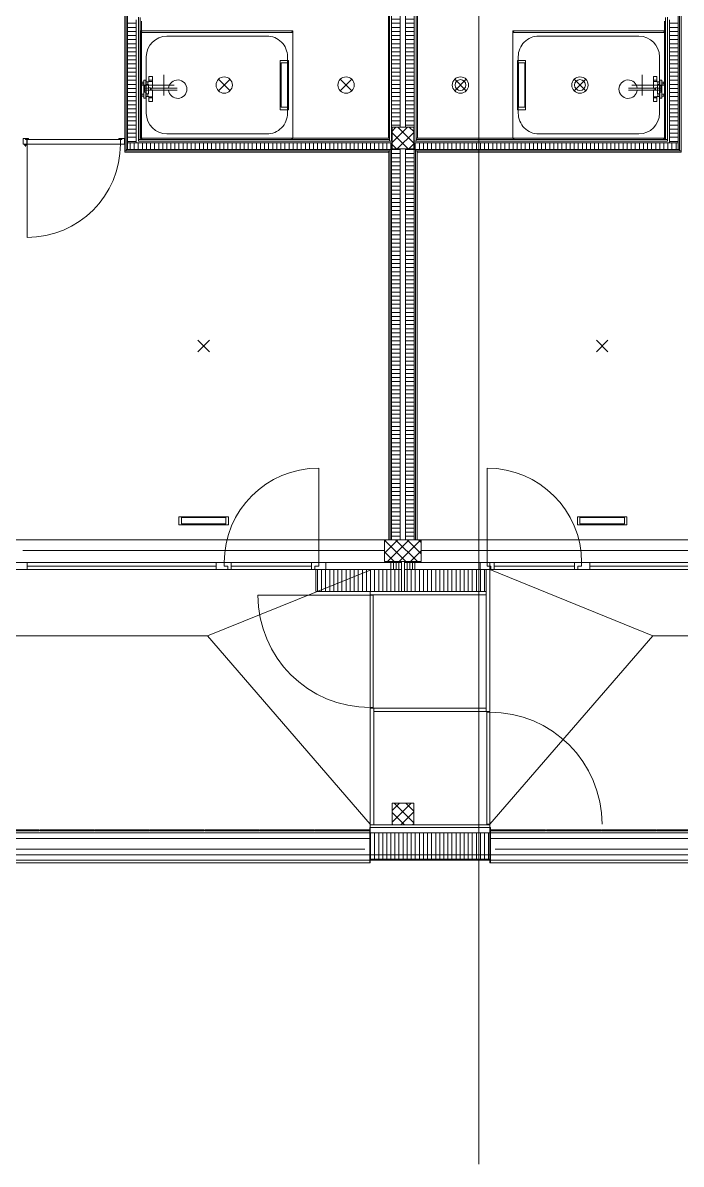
# Model space of a CAD drawing. Extents: x -5275 to 65950, y -3225 to 18875.
# Drawn here: x 19626 to 25686, y -3225 to 7286 of the extents above; entities that cross this region are included whole.
import ezdxf

# ---------------------------------------------------------------- set-up
doc = ezdxf.new("R2010")
doc.units = 0
doc.header["$LTSCALE"] = 50
doc.layers.get('0').update_dxf_attribs({"lineweight": 25})
doc.layers.add('Zargen Fenster', color=7, linetype='Continuous', lineweight=25)

# ---------------------------------------------------------------- blocks, each defined once
blk = doc.blocks.new('Blockreferenz-A0MJL01VFC', base_point=(22958, 2325))
at = {"layer": 'Zargen Fenster', "color": 8, "lineweight": 13, "true_color": 0x808080}
for p, q in [((22957, 2510), (22973, 2525)), ((22957, 2403), (23079, 2525)), ((22985, 2325), (23185, 2525)), ((23259, 2325), (23059, 2525)), ((23091, 2325), (23291, 2525)), ((23292, 2398), (23165, 2525)), ((23292, 2504), (23271, 2525)), ((23153, 2325), (22957, 2521)), ((23197, 2325), (23292, 2420)), ((23047, 2325), (22957, 2415))]:
    blk.add_line(p, q, dxfattribs=at)
blk = doc.blocks.new('Blockreferenz-A0MJL01XFC', base_point=(23039, 2250))
at = {"layer": 'Zargen Fenster', "color": 8, "lineweight": 13, "true_color": 0x808080}
for p, q in [((23039, 2250), (23039, 2315)), ((23064, 2250), (23064, 2315)), ((23089, 2250), (23089, 2315))]:
    blk.add_line(p, q, dxfattribs=at)
blk = doc.blocks.new('Blockreferenz-A0MJL03TFC', base_point=(23139, 2250))
at = {"layer": 'Zargen Fenster', "color": 8, "lineweight": 13, "true_color": 0x808080}
for p, q in [((23139, 2250), (23139, 2315)), ((23164, 2250), (23164, 2315)), ((23189, 2250), (23189, 2315)), ((23214, 2250), (23214, 2315))]:
    blk.add_line(p, q, dxfattribs=at)
blk = doc.blocks.new('Blockreferenz-A0MJL03XFC', base_point=(22827, -415))
at = {"layer": 'Zargen Fenster', "color": 8, "lineweight": 13, "true_color": 0x808080}
for p, q in [((22827, -415), (22827, -175)), ((22864, -415), (22864, -175)), ((22902, -415), (22902, -175)), ((22939, -415), (22939, -175)), ((22977, -415), (22977, -175)), ((23014, -415), (23014, -175)), ((23052, -415), (23052, -175)), ((23089, -415), (23089, -175)), ((23127, -415), (23127, -175)), ((23164, -415), (23164, -175)), ((23202, -415), (23202, -175)), ((23239, -415), (23239, -175)), ((23277, -415), (23277, -175)), ((23314, -415), (23314, -175)), ((23352, -415), (23352, -175)), ((23389, -415), (23389, -175)), ((23427, -415), (23427, -175)), ((23464, -415), (23464, -175)), ((23502, -415), (23502, -175)), ((23539, -415), (23539, -175)), ((23577, -415), (23577, -175)), ((23614, -415), (23614, -175)), ((23652, -415), (23652, -175)), ((23689, -415), (23689, -175)), ((23727, -415), (23727, -175)), ((23764, -415), (23764, -175)), ((23802, -415), (23802, -175)), ((23839, -415), (23839, -175)), ((23877, -415), (23877, -175)), ((23914, -415), (23914, -175))]:
    blk.add_line(p, q, dxfattribs=at)
blk = doc.blocks.new('Blockreferenz-A0MJL041FC', base_point=(22339, 2050))
at = {"layer": 'Zargen Fenster', "color": 8, "lineweight": 13, "true_color": 0x808080}
for p, q in [((22339, 2050), (22339, 2250)), ((22377, 2050), (22377, 2250)), ((22414, 2050), (22414, 2250)), ((22452, 2050), (22452, 2250)), ((22489, 2050), (22489, 2250)), ((22527, 2050), (22527, 2250)), ((22564, 2050), (22564, 2250)), ((22602, 2050), (22602, 2250)), ((22639, 2050), (22639, 2250)), ((22677, 2050), (22677, 2250)), ((22714, 2050), (22714, 2250)), ((22752, 2050), (22752, 2250)), ((22789, 2050), (22789, 2250)), ((22827, 2050), (22827, 2250)), ((22864, 2050), (22864, 2250)), ((22902, 2050), (22902, 2250)), ((22939, 2050), (22939, 2250)), ((22977, 2050), (22977, 2250)), ((23014, 2050), (23014, 2250)), ((23052, 2050), (23052, 2250)), ((23089, 2050), (23089, 2250))]:
    blk.add_line(p, q, dxfattribs=at)
blk = doc.blocks.new('Blockreferenz-A0MJL04FFC', base_point=(23150, 6344))
at = {"layer": 'Zargen Fenster', "color": 8, "lineweight": 13, "true_color": 0x808080}
for p, q in [((23150, 8894), (23230, 8894)), ((23150, 8857), (23230, 8857)), ((23150, 8819), (23230, 8819)), ((23150, 8782), (23230, 8782)), ((23150, 8744), (23230, 8744)), ((23150, 8707), (23230, 8707)), ((23150, 8669), (23230, 8669)), ((23150, 8632), (23230, 8632)), ((23150, 8594), (23230, 8594)), ((23150, 8557), (23230, 8557)), ((23150, 8519), (23230, 8519)), ((23150, 8482), (23230, 8482)), ((23150, 8444), (23230, 8444)), ((23150, 8407), (23230, 8407)), ((23150, 8369), (23230, 8369)), ((23150, 8332), (23230, 8332)), ((23150, 8294), (23230, 8294)), ((23150, 8257), (23230, 8257)), ((23150, 8219), (23230, 8219)), ((23150, 8182), (23230, 8182)), ((23150, 8144), (23230, 8144)), ((23150, 8107), (23230, 8107)), ((23150, 8069), (23230, 8069)), ((23150, 8032), (23230, 8032)), ((23150, 7994), (23230, 7994)), ((23150, 7957), (23230, 7957)), ((23150, 7919), (23230, 7919)), ((23150, 7882), (23230, 7882)), ((23150, 7844), (23230, 7844)), ((23150, 7807), (23230, 7807)), ((23150, 7769), (23230, 7769)), ((23150, 7732), (23230, 7732)), ((23150, 7694), (23230, 7694)), ((23150, 7657), (23230, 7657)), ((23150, 7619), (23230, 7619)), ((23150, 7582), (23230, 7582)), ((23150, 7544), (23230, 7544)), ((23150, 7507), (23230, 7507)), ((23150, 7469), (23230, 7469)), ((23150, 7432), (23230, 7432)), ((23150, 7394), (23230, 7394)), ((23150, 7357), (23230, 7357)), ((23150, 7319), (23230, 7319)), ((23150, 7282), (23230, 7282)), ((23150, 7244), (23230, 7244)), ((23150, 7207), (23230, 7207)), ((23150, 7169), (23230, 7169)), ((23150, 7132), (23230, 7132)), ((23150, 7094), (23230, 7094)), ((23150, 7057), (23230, 7057)), ((23150, 7019), (23230, 7019)), ((23150, 6982), (23230, 6982)), ((23150, 6944), (23230, 6944)), ((23150, 6907), (23230, 6907)), ((23150, 6869), (23230, 6869)), ((23150, 6832), (23230, 6832)), ((23150, 6794), (23230, 6794)), ((23150, 6757), (23230, 6757)), ((23150, 6719), (23230, 6719)), ((23150, 6682), (23230, 6682)), ((23150, 6644), (23230, 6644)), ((23150, 6607), (23230, 6607)), ((23150, 6569), (23230, 6569)), ((23150, 6532), (23230, 6532)), ((23150, 6494), (23230, 6494)), ((23150, 6457), (23230, 6457)), ((23150, 6419), (23230, 6419)), ((23150, 6382), (23230, 6382)), ((23150, 6344), (23230, 6344))]:
    blk.add_line(p, q, dxfattribs=at)
blk = doc.blocks.new('Blockreferenz-A0MJL04HFC', base_point=(23020, 6344))
at = {"layer": 'Zargen Fenster', "color": 8, "lineweight": 13, "true_color": 0x808080}
for p, q in [((23020, 8894), (23100, 8894)), ((23020, 8857), (23100, 8857)), ((23020, 8819), (23100, 8819)), ((23020, 8782), (23100, 8782)), ((23020, 8744), (23100, 8744)), ((23020, 8707), (23100, 8707)), ((23020, 8669), (23100, 8669)), ((23020, 8632), (23100, 8632)), ((23020, 8594), (23100, 8594)), ((23020, 8557), (23100, 8557)), ((23020, 8519), (23100, 8519)), ((23020, 8482), (23100, 8482)), ((23020, 8444), (23100, 8444)), ((23020, 8407), (23100, 8407)), ((23020, 8369), (23100, 8369)), ((23020, 8332), (23100, 8332)), ((23020, 8294), (23100, 8294)), ((23020, 8257), (23100, 8257)), ((23020, 8219), (23100, 8219)), ((23020, 8182), (23100, 8182)), ((23020, 8144), (23100, 8144)), ((23020, 8107), (23100, 8107)), ((23020, 8069), (23100, 8069)), ((23020, 8032), (23100, 8032)), ((23020, 7994), (23100, 7994)), ((23020, 7957), (23100, 7957)), ((23020, 7919), (23100, 7919)), ((23020, 7882), (23100, 7882)), ((23020, 7844), (23100, 7844)), ((23020, 7807), (23100, 7807)), ((23020, 7769), (23100, 7769)), ((23020, 7732), (23100, 7732)), ((23020, 7694), (23100, 7694)), ((23020, 7657), (23100, 7657)), ((23020, 7619), (23100, 7619)), ((23020, 7582), (23100, 7582)), ((23020, 7544), (23100, 7544)), ((23020, 7507), (23100, 7507)), ((23020, 7469), (23100, 7469)), ((23020, 7432), (23100, 7432)), ((23020, 7394), (23100, 7394)), ((23020, 7357), (23100, 7357)), ((23020, 7319), (23100, 7319)), ((23020, 7282), (23100, 7282)), ((23020, 7244), (23100, 7244)), ((23020, 7207), (23100, 7207)), ((23020, 7169), (23100, 7169)), ((23020, 7132), (23100, 7132)), ((23020, 7094), (23100, 7094)), ((23020, 7057), (23100, 7057)), ((23020, 7019), (23100, 7019)), ((23020, 6982), (23100, 6982)), ((23020, 6944), (23100, 6944)), ((23020, 6907), (23100, 6907)), ((23020, 6869), (23100, 6869)), ((23020, 6832), (23100, 6832)), ((23020, 6794), (23100, 6794)), ((23020, 6757), (23100, 6757)), ((23020, 6719), (23100, 6719)), ((23020, 6682), (23100, 6682)), ((23020, 6644), (23100, 6644)), ((23020, 6607), (23100, 6607)), ((23020, 6569), (23100, 6569)), ((23020, 6532), (23100, 6532)), ((23020, 6494), (23100, 6494)), ((23020, 6457), (23100, 6457)), ((23020, 6419), (23100, 6419)), ((23020, 6382), (23100, 6382)), ((23020, 6344), (23100, 6344))]:
    blk.add_line(p, q, dxfattribs=at)
blk = doc.blocks.new('Blockreferenz-A0MJL04RFC', base_point=(23025, 6125))
at = {"layer": 'Zargen Fenster', "color": 8, "lineweight": 13, "true_color": 0x808080}
for p, q in [((23025, 6289), (23061, 6325)), ((23025, 6183), (23167, 6325)), ((23225, 6178), (23078, 6325)), ((23225, 6284), (23184, 6325)), ((23172, 6125), (23025, 6272)), ((23073, 6125), (23225, 6277)), ((23065, 6125), (23025, 6165)), ((23179, 6125), (23225, 6171))]:
    blk.add_line(p, q, dxfattribs=at)
blk = doc.blocks.new('Blockreferenz-A0MJL04TFC', base_point=(23150, 2557))
at = {"layer": 'Zargen Fenster', "color": 8, "lineweight": 13, "true_color": 0x808080}
for p, q in [((23150, 6119), (23230, 6119)), ((23150, 6082), (23230, 6082)), ((23150, 6044), (23230, 6044)), ((23150, 6007), (23230, 6007)), ((23150, 5969), (23230, 5969)), ((23150, 5932), (23230, 5932)), ((23150, 5894), (23230, 5894)), ((23150, 5857), (23230, 5857)), ((23150, 5819), (23230, 5819)), ((23150, 5782), (23230, 5782)), ((23150, 5744), (23230, 5744)), ((23150, 5707), (23230, 5707)), ((23150, 5669), (23230, 5669)), ((23150, 5632), (23230, 5632)), ((23150, 5594), (23230, 5594)), ((23150, 5557), (23230, 5557)), ((23150, 5519), (23230, 5519)), ((23150, 5482), (23230, 5482)), ((23150, 5444), (23230, 5444)), ((23150, 5407), (23230, 5407)), ((23150, 5369), (23230, 5369)), ((23150, 5332), (23230, 5332)), ((23150, 5294), (23230, 5294)), ((23150, 5257), (23230, 5257)), ((23150, 5219), (23230, 5219)), ((23150, 5182), (23230, 5182)), ((23150, 5144), (23230, 5144)), ((23150, 5107), (23230, 5107)), ((23150, 5069), (23230, 5069)), ((23150, 5032), (23230, 5032)), ((23150, 4994), (23230, 4994)), ((23150, 4957), (23230, 4957)), ((23150, 4919), (23230, 4919)), ((23150, 4882), (23230, 4882)), ((23150, 4844), (23230, 4844)), ((23150, 4807), (23230, 4807)), ((23150, 4769), (23230, 4769)), ((23150, 4732), (23230, 4732)), ((23150, 4694), (23230, 4694)), ((23150, 4657), (23230, 4657)), ((23150, 4619), (23230, 4619)), ((23150, 4582), (23230, 4582)), ((23150, 4544), (23230, 4544)), ((23150, 4507), (23230, 4507)), ((23150, 4469), (23230, 4469)), ((23150, 4432), (23230, 4432)), ((23150, 4394), (23230, 4394)), ((23150, 4357), (23230, 4357)), ((23150, 4319), (23230, 4319)), ((23150, 4282), (23230, 4282)), ((23150, 4244), (23230, 4244)), ((23150, 4207), (23230, 4207)), ((23150, 4169), (23230, 4169)), ((23150, 4132), (23230, 4132)), ((23150, 4094), (23230, 4094)), ((23150, 4057), (23230, 4057)), ((23150, 4019), (23230, 4019)), ((23150, 3982), (23230, 3982)), ((23150, 3944), (23230, 3944)), ((23150, 3907), (23230, 3907)), ((23150, 3869), (23230, 3869)), ((23150, 3832), (23230, 3832)), ((23150, 3794), (23230, 3794)), ((23150, 3757), (23230, 3757)), ((23150, 3719), (23230, 3719)), ((23150, 3682), (23230, 3682)), ((23150, 3644), (23230, 3644)), ((23150, 3607), (23230, 3607)), ((23150, 3569), (23230, 3569)), ((23150, 3532), (23230, 3532)), ((23150, 3494), (23230, 3494)), ((23150, 3457), (23230, 3457)), ((23150, 3419), (23230, 3419)), ((23150, 3382), (23230, 3382)), ((23150, 3344), (23230, 3344)), ((23150, 3307), (23230, 3307)), ((23150, 3269), (23230, 3269)), ((23150, 3232), (23230, 3232)), ((23150, 3194), (23230, 3194)), ((23150, 3157), (23230, 3157)), ((23150, 3119), (23230, 3119)), ((23150, 3082), (23230, 3082)), ((23150, 3044), (23230, 3044)), ((23150, 3007), (23230, 3007)), ((23150, 2969), (23230, 2969)), ((23150, 2932), (23230, 2932)), ((23150, 2894), (23230, 2894)), ((23150, 2857), (23230, 2857)), ((23150, 2819), (23230, 2819)), ((23150, 2782), (23230, 2782)), ((23150, 2744), (23230, 2744)), ((23150, 2707), (23230, 2707)), ((23150, 2669), (23230, 2669)), ((23150, 2632), (23230, 2632)), ((23150, 2594), (23230, 2594)), ((23150, 2557), (23230, 2557))]:
    blk.add_line(p, q, dxfattribs=at)
blk = doc.blocks.new('Blockreferenz-A0MJL04VFC', base_point=(23020, 2557))
at = {"layer": 'Zargen Fenster', "color": 8, "lineweight": 13, "true_color": 0x808080}
for p, q in [((23020, 6119), (23100, 6119)), ((23020, 6082), (23100, 6082)), ((23020, 6044), (23100, 6044)), ((23020, 6007), (23100, 6007)), ((23020, 5969), (23100, 5969)), ((23020, 5932), (23100, 5932)), ((23020, 5894), (23100, 5894)), ((23020, 5857), (23100, 5857)), ((23020, 5819), (23100, 5819)), ((23020, 5782), (23100, 5782)), ((23020, 5744), (23100, 5744)), ((23020, 5707), (23100, 5707)), ((23020, 5669), (23100, 5669)), ((23020, 5632), (23100, 5632)), ((23020, 5594), (23100, 5594)), ((23020, 5557), (23100, 5557)), ((23020, 5519), (23100, 5519)), ((23020, 5482), (23100, 5482)), ((23020, 5444), (23100, 5444)), ((23020, 5407), (23100, 5407)), ((23020, 5369), (23100, 5369)), ((23020, 5332), (23100, 5332)), ((23020, 5294), (23100, 5294)), ((23020, 5257), (23100, 5257)), ((23020, 5219), (23100, 5219)), ((23020, 5182), (23100, 5182)), ((23020, 5144), (23100, 5144)), ((23020, 5107), (23100, 5107)), ((23020, 5069), (23100, 5069)), ((23020, 5032), (23100, 5032)), ((23020, 4994), (23100, 4994)), ((23020, 4957), (23100, 4957)), ((23020, 4919), (23100, 4919)), ((23020, 4882), (23100, 4882)), ((23020, 4844), (23100, 4844)), ((23020, 4807), (23100, 4807)), ((23020, 4769), (23100, 4769)), ((23020, 4732), (23100, 4732)), ((23020, 4694), (23100, 4694)), ((23020, 4657), (23100, 4657)), ((23020, 4619), (23100, 4619)), ((23020, 4582), (23100, 4582)), ((23020, 4544), (23100, 4544)), ((23020, 4507), (23100, 4507)), ((23020, 4469), (23100, 4469)), ((23020, 4432), (23100, 4432)), ((23020, 4394), (23100, 4394)), ((23020, 4357), (23100, 4357)), ((23020, 4319), (23100, 4319)), ((23020, 4282), (23100, 4282)), ((23020, 4244), (23100, 4244)), ((23020, 4207), (23100, 4207)), ((23020, 4169), (23100, 4169)), ((23020, 4132), (23100, 4132)), ((23020, 4094), (23100, 4094)), ((23020, 4057), (23100, 4057)), ((23020, 4019), (23100, 4019)), ((23020, 3982), (23100, 3982)), ((23020, 3944), (23100, 3944)), ((23020, 3907), (23100, 3907)), ((23020, 3869), (23100, 3869)), ((23020, 3832), (23100, 3832)), ((23020, 3794), (23100, 3794)), ((23020, 3757), (23100, 3757)), ((23020, 3719), (23100, 3719)), ((23020, 3682), (23100, 3682)), ((23020, 3644), (23100, 3644)), ((23020, 3607), (23100, 3607)), ((23020, 3569), (23100, 3569)), ((23020, 3532), (23100, 3532)), ((23020, 3494), (23100, 3494)), ((23020, 3457), (23100, 3457)), ((23020, 3419), (23100, 3419)), ((23020, 3382), (23100, 3382)), ((23020, 3344), (23100, 3344)), ((23020, 3307), (23100, 3307)), ((23020, 3269), (23100, 3269)), ((23020, 3232), (23100, 3232)), ((23020, 3194), (23100, 3194)), ((23020, 3157), (23100, 3157)), ((23020, 3119), (23100, 3119)), ((23020, 3082), (23100, 3082)), ((23020, 3044), (23100, 3044)), ((23020, 3007), (23100, 3007)), ((23020, 2969), (23100, 2969)), ((23020, 2932), (23100, 2932)), ((23020, 2894), (23100, 2894)), ((23020, 2857), (23100, 2857)), ((23020, 2819), (23100, 2819)), ((23020, 2782), (23100, 2782)), ((23020, 2744), (23100, 2744)), ((23020, 2707), (23100, 2707)), ((23020, 2669), (23100, 2669)), ((23020, 2632), (23100, 2632)), ((23020, 2594), (23100, 2594)), ((23020, 2557), (23100, 2557))]:
    blk.add_line(p, q, dxfattribs=at)
blk = doc.blocks.new('Blockreferenz-A0MJL059FC', base_point=(23025, -100))
at = {"layer": 'Zargen Fenster', "color": 8, "lineweight": 13, "true_color": 0x808080}
for p, q in [((23025, 31), (23094, 100)), ((23025, -75), (23200, 100)), ((23139, -100), (23025, 14)), ((23225, -80), (23045, 100)), ((23106, -100), (23225, 19)), ((23225, 26), (23151, 100)), ((23033, -100), (23025, -92)), ((23212, -100), (23225, -87))]:
    blk.add_line(p, q, dxfattribs=at)
blk = doc.blocks.new('Blockreferenz-A0MJL0HPFC', base_point=(20614, 6120))
at = {"layer": 'Zargen Fenster', "color": 8, "lineweight": 13, "true_color": 0x808080}
for p, q in [((20614, 6120), (20614, 6181)), ((20652, 6120), (20652, 6181)), ((20689, 6120), (20689, 6181)), ((20727, 6120), (20727, 6181)), ((20764, 6120), (20764, 6181)), ((20802, 6120), (20802, 6181)), ((20839, 6120), (20839, 6181)), ((20877, 6120), (20877, 6181)), ((20914, 6120), (20914, 6181)), ((20952, 6120), (20952, 6181)), ((20989, 6120), (20989, 6181)), ((21027, 6120), (21027, 6181)), ((21064, 6120), (21064, 6181)), ((21102, 6120), (21102, 6181)), ((21139, 6120), (21139, 6181)), ((21177, 6120), (21177, 6181)), ((21214, 6120), (21214, 6181)), ((21252, 6120), (21252, 6181)), ((21289, 6120), (21289, 6181)), ((21327, 6120), (21327, 6181)), ((21364, 6120), (21364, 6181)), ((21402, 6120), (21402, 6181)), ((21439, 6120), (21439, 6181)), ((21477, 6120), (21477, 6181)), ((21514, 6120), (21514, 6181)), ((21552, 6120), (21552, 6181)), ((21589, 6120), (21589, 6181)), ((21627, 6120), (21627, 6181)), ((21664, 6120), (21664, 6181)), ((21702, 6120), (21702, 6181)), ((21739, 6120), (21739, 6181)), ((21777, 6120), (21777, 6181)), ((21814, 6120), (21814, 6181)), ((21852, 6120), (21852, 6181)), ((21889, 6120), (21889, 6181)), ((21927, 6120), (21927, 6181)), ((21964, 6120), (21964, 6181)), ((22002, 6120), (22002, 6181)), ((22039, 6120), (22039, 6181)), ((22077, 6120), (22077, 6181)), ((22114, 6120), (22114, 6181)), ((22152, 6120), (22152, 6181)), ((22189, 6120), (22189, 6181)), ((22227, 6120), (22227, 6181)), ((22264, 6120), (22264, 6181)), ((22302, 6120), (22302, 6181)), ((22339, 6120), (22339, 6181)), ((22377, 6120), (22377, 6181)), ((22414, 6120), (22414, 6181)), ((22452, 6120), (22452, 6181)), ((22489, 6120), (22489, 6181)), ((22527, 6120), (22527, 6181)), ((22564, 6120), (22564, 6181)), ((22602, 6120), (22602, 6181)), ((22639, 6120), (22639, 6181)), ((22677, 6120), (22677, 6181)), ((22714, 6120), (22714, 6181)), ((22752, 6120), (22752, 6181)), ((22789, 6120), (22789, 6181)), ((22827, 6120), (22827, 6181)), ((22864, 6120), (22864, 6181)), ((22902, 6120), (22902, 6181)), ((22939, 6120), (22939, 6181)), ((22977, 6120), (22977, 6181)), ((23014, 6120), (23014, 6181))]:
    blk.add_line(p, q, dxfattribs=at)
blk = doc.blocks.new('Blockreferenz-A0MJL0HTFC', base_point=(23239, 6120))
at = {"layer": 'Zargen Fenster', "color": 8, "lineweight": 13, "true_color": 0x808080}
for p, q in [((23239, 6120), (23239, 6181)), ((23277, 6120), (23277, 6181)), ((23314, 6120), (23314, 6181)), ((23352, 6120), (23352, 6181)), ((23389, 6120), (23389, 6181)), ((23427, 6120), (23427, 6181)), ((23464, 6120), (23464, 6181)), ((23502, 6120), (23502, 6181)), ((23539, 6120), (23539, 6181)), ((23577, 6120), (23577, 6181)), ((23614, 6120), (23614, 6181)), ((23652, 6120), (23652, 6181)), ((23689, 6120), (23689, 6181)), ((23727, 6120), (23727, 6181)), ((23764, 6120), (23764, 6181)), ((23802, 6120), (23802, 6181)), ((23839, 6120), (23839, 6181)), ((23877, 6120), (23877, 6181)), ((23914, 6120), (23914, 6181)), ((23952, 6120), (23952, 6181)), ((23989, 6120), (23989, 6181)), ((24027, 6120), (24027, 6181)), ((24064, 6120), (24064, 6181)), ((24102, 6120), (24102, 6181)), ((24139, 6120), (24139, 6181)), ((24177, 6120), (24177, 6181)), ((24214, 6120), (24214, 6181)), ((24252, 6120), (24252, 6181)), ((24289, 6120), (24289, 6181)), ((24327, 6120), (24327, 6181)), ((24364, 6120), (24364, 6181)), ((24402, 6120), (24402, 6181)), ((24439, 6120), (24439, 6181)), ((24477, 6120), (24477, 6181)), ((24514, 6120), (24514, 6181)), ((24552, 6120), (24552, 6181)), ((24589, 6120), (24589, 6181)), ((24627, 6120), (24627, 6181)), ((24664, 6120), (24664, 6181)), ((24702, 6120), (24702, 6181)), ((24739, 6120), (24739, 6181)), ((24777, 6120), (24777, 6181)), ((24814, 6120), (24814, 6181)), ((24852, 6120), (24852, 6181)), ((24889, 6120), (24889, 6181)), ((24927, 6120), (24927, 6181)), ((24964, 6120), (24964, 6181)), ((25002, 6120), (25002, 6181)), ((25039, 6120), (25039, 6181)), ((25077, 6120), (25077, 6181)), ((25114, 6120), (25114, 6181)), ((25152, 6120), (25152, 6181)), ((25189, 6120), (25189, 6181)), ((25227, 6120), (25227, 6181)), ((25264, 6120), (25264, 6181)), ((25302, 6120), (25302, 6181)), ((25339, 6120), (25339, 6181)), ((25377, 6120), (25377, 6181)), ((25414, 6120), (25414, 6181)), ((25452, 6120), (25452, 6181)), ((25489, 6120), (25489, 6181)), ((25527, 6120), (25527, 6181)), ((25564, 6120), (25564, 6181)), ((25602, 6120), (25602, 6181)), ((25639, 6120), (25639, 6181))]:
    blk.add_line(p, q, dxfattribs=at)
blk = doc.blocks.new('Blockreferenz-A0MJL0HXFC', base_point=(25580, 6194))
at = {"layer": 'Zargen Fenster', "color": 8, "lineweight": 13, "true_color": 0x808080}
for p, q in [((25580, 7282), (25660, 7282)), ((25580, 7244), (25660, 7244)), ((25580, 7207), (25660, 7207)), ((25580, 7169), (25660, 7169)), ((25580, 7132), (25660, 7132)), ((25580, 7094), (25660, 7094)), ((25580, 7057), (25660, 7057)), ((25580, 7019), (25660, 7019)), ((25580, 6982), (25660, 6982)), ((25580, 6944), (25660, 6944)), ((25580, 6907), (25660, 6907)), ((25580, 6869), (25660, 6869)), ((25580, 6832), (25660, 6832)), ((25580, 6794), (25660, 6794)), ((25580, 6757), (25660, 6757)), ((25580, 6719), (25660, 6719)), ((25580, 6682), (25660, 6682)), ((25580, 6644), (25660, 6644)), ((25580, 6607), (25660, 6607)), ((25580, 6569), (25660, 6569)), ((25580, 6532), (25660, 6532)), ((25580, 6494), (25660, 6494)), ((25580, 6457), (25660, 6457)), ((25580, 6419), (25660, 6419)), ((25580, 6382), (25660, 6382)), ((25580, 6344), (25660, 6344)), ((25580, 6307), (25660, 6307)), ((25580, 6269), (25660, 6269)), ((25580, 6232), (25660, 6232)), ((25580, 6194), (25660, 6194))]:
    blk.add_line(p, q, dxfattribs=at)
blk = doc.blocks.new('Blockreferenz-A0MJL0IVFC', base_point=(20590, 6194))
at = {"layer": 'Zargen Fenster', "color": 8, "lineweight": 13, "true_color": 0x808080}
for p, q in [((20590, 7282), (20670, 7282)), ((20590, 7244), (20670, 7244)), ((20590, 7207), (20670, 7207)), ((20590, 7169), (20670, 7169)), ((20590, 7132), (20670, 7132)), ((20590, 7094), (20670, 7094)), ((20590, 7057), (20670, 7057)), ((20590, 7019), (20670, 7019)), ((20590, 6982), (20670, 6982)), ((20590, 6944), (20670, 6944)), ((20590, 6907), (20670, 6907)), ((20590, 6869), (20670, 6869)), ((20590, 6832), (20670, 6832)), ((20590, 6794), (20670, 6794)), ((20590, 6757), (20670, 6757)), ((20590, 6719), (20670, 6719)), ((20590, 6682), (20670, 6682)), ((20590, 6644), (20670, 6644)), ((20590, 6607), (20670, 6607)), ((20590, 6569), (20670, 6569)), ((20590, 6532), (20670, 6532)), ((20590, 6494), (20670, 6494)), ((20590, 6457), (20670, 6457)), ((20590, 6419), (20670, 6419)), ((20590, 6382), (20670, 6382)), ((20590, 6344), (20670, 6344)), ((20590, 6307), (20670, 6307)), ((20590, 6269), (20670, 6269)), ((20590, 6232), (20670, 6232)), ((20590, 6194), (20670, 6194))]:
    blk.add_line(p, q, dxfattribs=at)
blk = doc.blocks.new('Blockreferenz-A0MJL0KHFC', base_point=(23164, 2050))
at = {"layer": 'Zargen Fenster', "color": 8, "lineweight": 13, "true_color": 0x808080}
for p, q in [((23164, 2050), (23164, 2250)), ((23202, 2050), (23202, 2250)), ((23239, 2050), (23239, 2250)), ((23277, 2050), (23277, 2250)), ((23314, 2050), (23314, 2250)), ((23352, 2050), (23352, 2250)), ((23389, 2050), (23389, 2250)), ((23427, 2050), (23427, 2250)), ((23464, 2050), (23464, 2250)), ((23502, 2050), (23502, 2250)), ((23539, 2050), (23539, 2250)), ((23577, 2050), (23577, 2250)), ((23614, 2050), (23614, 2250)), ((23652, 2050), (23652, 2250)), ((23689, 2050), (23689, 2250)), ((23727, 2050), (23727, 2250)), ((23764, 2050), (23764, 2250)), ((23802, 2050), (23802, 2250)), ((23839, 2050), (23839, 2250)), ((23877, 2050), (23877, 2250))]:
    blk.add_line(p, q, dxfattribs=at)

msp = doc.modelspace()

# ---------------------------------------------------------------- hatches: boundary and pattern name
at = {"layer": 'Zargen Fenster', "linetype": 'Continuous', "lineweight": 13, "true_color": 0x808080}
for points in [[(22820, -125), (22820, -450), (22825, -450), (22825, -125)], [(23930, -125), (23925, -125), (23925, -450), (23930, -450)]]:
    msp.add_hatch(color=8, dxfattribs=at).paths.add_polyline_path(points, flags=0)

# ---------------------------------------------------------------- linework, layer by layer
at = {"layer": 'Zargen Fenster', "color": 8, "linetype": 'Continuous', "lineweight": 13, "true_color": 0x808080}
for p, q in [((23825, 18875), (23825, -3225)), ((23020, 6195), (23020, 15550)), ((23230, 6195), (23230, 15550)), ((22992, 8830), (22992, 6223)), ((23002, 6195), (23002, 8840)), ((23100, 8925), (23100, 6325)), ((23150, 6325), (23150, 8925)), ((23248, 6195), (23248, 8840)), ((23248, 6213), (23248, 8830)), ((23258, 6223), (23258, 8830)), ((20565, 6095), (20565, 7353)), ((20578, 7353), (20578, 6108)), ((20590, 7353), (20590, 6120)), ((20670, 7313), (20670, 6181)), ((20690, 6195), (20690, 7338)), ((20708, 6213), (20708, 7336)), ((20718, 7300), (20718, 6223)), ((25532, 6223), (25532, 7300)), ((25542, 6213), (25542, 7336)), ((25560, 6195), (25560, 7338)), ((25580, 6181), (25580, 7313)), ((25660, 6120), (25660, 7353)), ((25672, 6108), (25672, 7353)), ((25685, 7353), (25685, 6095)), ((21873, 7164), (20953, 7163)), ((24377, 7164), (25297, 7163)), ((20763, 6973), (20763, 6453)), ((22071, 6940), (21995, 6940)), ((21995, 6940), (21995, 6486)), ((22063, 6453), (22063, 6974)), ((22071, 6486), (22071, 6940)), ((24179, 6940), (24179, 6486)), ((24255, 6940), (24179, 6940)), ((24187, 6453), (24187, 6974)), ((24255, 6486), (24255, 6940)), ((25487, 6973), (25487, 6453)), ((22062, 6918), (22003, 6918)), ((22003, 6918), (22003, 6508)), ((22062, 6508), (22062, 6918)), ((24188, 6918), (24188, 6508)), ((24246, 6918), (24188, 6918)), ((24246, 6508), (24246, 6918)), ((20723, 6723), (20723, 6740)), ((20723, 6740), (20740, 6740)), ((20740, 6758), (20759, 6758)), ((20740, 6758), (20740, 6593)), ((20759, 6758), (20759, 6705)), ((20759, 6744), (20787, 6744)), ((20777, 6719), (20777, 6744)), ((20787, 6744), (20787, 6791)), ((20787, 6791), (20819, 6791)), ((20819, 6757), (20787, 6757)), ((20787, 6757), (20819, 6757)), ((20787, 6747), (20819, 6747)), ((20819, 6747), (20787, 6747)), ((20819, 6791), (20819, 6684)), ((20923, 6808), (20923, 6618)), ((21427, 6766), (21534, 6660)), ((21534, 6766), (21427, 6660)), ((22549, 6766), (22655, 6660)), ((22655, 6766), (22549, 6660)), ((23708, 6766), (23602, 6660)), ((23602, 6766), (23708, 6660)), ((24808, 6766), (24702, 6660)), ((24702, 6766), (24808, 6660)), ((25327, 6808), (25327, 6618)), ((25431, 6791), (25431, 6684)), ((25431, 6791), (25463, 6791)), ((25463, 6757), (25431, 6757)), ((25431, 6757), (25463, 6757)), ((25431, 6747), (25463, 6747)), ((25463, 6747), (25431, 6747)), ((25463, 6744), (25463, 6791)), ((25491, 6744), (25463, 6744)), ((25473, 6744), (25473, 6719)), ((25491, 6758), (25491, 6705)), ((25510, 6758), (25491, 6758)), ((25510, 6758), (25510, 6593)), ((25527, 6740), (25510, 6740)), ((25527, 6723), (25527, 6740)), ((21018, 6713), (20713, 6713)), ((20740, 6723), (20723, 6723)), ((20723, 6611), (20723, 6628)), ((20723, 6628), (20740, 6628)), ((20759, 6705), (20740, 6705)), ((20740, 6646), (20759, 6646)), ((20750, 6646), (20750, 6705)), ((20750, 6684), (20782, 6684)), ((20750, 6667), (20782, 6667)), ((20759, 6719), (20782, 6719)), ((20759, 6646), (20759, 6593)), ((20759, 6632), (20782, 6632)), ((20782, 6632), (20777, 6632)), ((20777, 6632), (20777, 6607)), ((20782, 6719), (20782, 6632)), ((20801, 6686), (20782, 6686)), ((20782, 6665), (20801, 6665)), ((20801, 6665), (20782, 6665)), ((20801, 6686), (20801, 6665)), ((21048, 6684), (20801, 6684)), ((20801, 6667), (21048, 6667)), ((20819, 6667), (20801, 6667)), ((20813, 6684), (20813, 6667)), ((20819, 6667), (20819, 6560)), ((25202, 6684), (25449, 6684)), ((25449, 6667), (25202, 6667)), ((25232, 6713), (25537, 6713)), ((25431, 6667), (25431, 6560)), ((25449, 6667), (25431, 6667)), ((25437, 6667), (25437, 6684)), ((25449, 6686), (25468, 6686)), ((25449, 6686), (25449, 6665)), ((25468, 6665), (25449, 6665)), ((25468, 6665), (25449, 6665)), ((25491, 6719), (25468, 6719)), ((25468, 6719), (25468, 6632)), ((25500, 6684), (25468, 6684)), ((25500, 6667), (25468, 6667)), ((25491, 6632), (25468, 6632)), ((25473, 6632), (25468, 6632)), ((25473, 6632), (25473, 6607)), ((25491, 6705), (25510, 6705)), ((25510, 6646), (25491, 6646)), ((25491, 6646), (25491, 6593)), ((25500, 6646), (25500, 6705)), ((25510, 6723), (25527, 6723)), ((25527, 6628), (25510, 6628)), ((25527, 6611), (25527, 6628)), ((20740, 6611), (20723, 6611)), ((20759, 6593), (20740, 6593)), ((20787, 6607), (20759, 6607)), ((20777, 6607), (20787, 6607)), ((20787, 6560), (20787, 6607)), ((20787, 6604), (20819, 6604)), ((20787, 6604), (20819, 6604)), ((20819, 6594), (20787, 6594)), ((20819, 6560), (20787, 6560)), ((25431, 6604), (25463, 6604)), ((25431, 6604), (25463, 6604)), ((25463, 6594), (25431, 6594)), ((25463, 6560), (25431, 6560)), ((25463, 6560), (25463, 6607)), ((25463, 6607), (25491, 6607)), ((25463, 6607), (25473, 6607)), ((25491, 6593), (25510, 6593)), ((25510, 6611), (25527, 6611)), ((21995, 6486), (22071, 6486)), ((22003, 6508), (22062, 6508)), ((24179, 6486), (24255, 6486)), ((24188, 6508), (24246, 6508)), ((23020, 6325), (23230, 6325)), ((23025, 6125), (23025, 6325)), ((23225, 6325), (23225, 6125)), ((19680, 6220), (19628, 6220)), ((19628, 6220), (19628, 6170)), ((19652, 6210), (19652, 6217)), ((19652, 6217), (19680, 6217)), ((19663, 6210), (19652, 6210)), ((19663, 6170), (19663, 6210)), ((19665, 6210), (20525, 6210)), ((19665, 6210), (19665, 5309)), ((19680, 6217), (19680, 6220)), ((20562, 6220), (20510, 6220)), ((20510, 6220), (20510, 6217)), ((20510, 6217), (20538, 6217)), ((20525, 6210), (20525, 6170)), ((20538, 6210), (20527, 6210)), ((20527, 6210), (20527, 6170)), ((20538, 6217), (20538, 6210)), ((20562, 6170), (20562, 6220)), ((23002, 6213), (20690, 6213)), ((23002, 6223), (20708, 6223)), ((20953, 6263), (21873, 6263)), ((25542, 6223), (23248, 6223)), ((23248, 6213), (25560, 6213)), ((25297, 6263), (24377, 6263)), ((19628, 6170), (19663, 6170)), ((19663, 6159), (19638, 6159)), ((19651, 6146), (19651, 6171)), ((20525, 6170), (19665, 6170)), ((20527, 6170), (20562, 6170)), ((23007, 6108), (20565, 6108)), ((23020, 6120), (20578, 6120)), ((23020, 6181), (20590, 6181)), ((20690, 6195), (23020, 6195)), ((22995, 6108), (22995, 2525)), ((23007, 6120), (23007, 2525)), ((23020, 2525), (23020, 6181)), ((23230, 6125), (23020, 6125)), ((23100, 6125), (23100, 2525)), ((23150, 2525), (23150, 6125)), ((25560, 6195), (23230, 6195)), ((23230, 2525), (23230, 6181)), ((23230, 6181), (25660, 6181)), ((23230, 6120), (25672, 6120)), ((23242, 2525), (23242, 6120)), ((23242, 6108), (25685, 6108)), ((23255, 2525), (23255, 6108)), ((22995, 6095), (20565, 6095)), ((25685, 6095), (23255, 6095)), ((21238, 4257), (21344, 4363)), ((21344, 4257), (21238, 4363)), ((25012, 4257), (24906, 4363)), ((24906, 4257), (25012, 4363)), ((22350, 2282), (22350, 3185)), ((23900, 2282), (23900, 3185)), ((21519, 2738), (21064, 2738)), ((21064, 2738), (21064, 2662)), ((21519, 2662), (21519, 2738)), ((25186, 2738), (24731, 2738)), ((24731, 2738), (24731, 2662)), ((25186, 2662), (25186, 2738)), ((21064, 2662), (21519, 2662)), ((21496, 2730), (21086, 2730)), ((21086, 2730), (21086, 2671)), ((21086, 2671), (21496, 2671)), ((21496, 2671), (21496, 2730)), ((24731, 2662), (25186, 2662)), ((25164, 2730), (24754, 2730)), ((24754, 2730), (24754, 2671)), ((24754, 2671), (25164, 2671)), ((25164, 2671), (25164, 2730)), ((30425, 2525), (15825, 2525)), ((22957, 2325), (22957, 2525)), ((23292, 2525), (23292, 2325)), ((19625, 2425), (22957, 2425)), ((26625, 2425), (23292, 2425)), ((23111, 2315), (16035, 2315)), ((19665, 2315), (19665, 2250)), ((21405, 2250), (21405, 2315)), ((21480, 2315), (21480, 2282)), ((21545, 2250), (21545, 2315)), ((22285, 2250), (22285, 2315)), ((22415, 2315), (22415, 2250)), ((23292, 2325), (22957, 2325)), ((23015, 2250), (23015, 2315)), ((23111, 2050), (23111, 2325)), ((23139, 2325), (23139, 2050)), ((23139, 2315), (30215, 2315)), ((23235, 2250), (23235, 2315)), ((23835, 2315), (23835, 2250)), ((23925, 943), (23925, 2315)), ((23965, 2315), (23965, 2250)), ((24705, 2250), (24705, 2315)), ((24770, 2315), (24770, 2282)), ((24845, 2250), (24845, 2315)), ((23111, 2250), (16035, 2250)), ((19665, 2282), (21405, 2282)), ((22825, 2245), (21325, 1640)), ((21480, 2282), (21515, 2282)), ((21515, 2282), (21515, 2250)), ((21545, 2282), (22285, 2282)), ((22315, 2282), (22315, 2250)), ((22350, 2282), (22315, 2282)), ((22325, 2250), (22325, 2050)), ((23139, 2250), (30215, 2250)), ((23893, 2250), (23893, 943)), ((23900, 2282), (23935, 2282)), ((25425, 1640), (23925, 2250)), ((23935, 2282), (23935, 2250)), ((24705, 2282), (23965, 2282)), ((24735, 2282), (24735, 2250)), ((24770, 2282), (24735, 2282)), ((26585, 2282), (24845, 2282)), ((22852, 2014), (21791, 2014)), ((22325, 2050), (23893, 2050)), ((22825, 2018), (22825, 2050)), ((23893, 2018), (22825, 2018)), ((22825, 980), (22825, 2014)), ((22852, 2014), (22852, 980)), ((21325, 1640), (17725, 1640)), ((21325, 1640), (22825, -95)), ((25425, 1640), (23925, -95)), ((25425, 1640), (28525, 1640)), ((22852, 980), (22825, 980)), ((22825, 975), (23893, 975)), ((22825, 975), (22825, -450)), ((22857, 975), (22857, -101)), ((22857, 943), (23925, 943)), ((23898, 938), (23925, 938)), ((23898, -95), (23898, 938)), ((23925, 938), (23925, -95)), ((23025, -100), (23025, 100)), ((23025, 100), (23225, 100)), ((23225, 100), (23225, -100)), ((23925, -101), (22825, -101)), ((23225, -100), (23025, -100)), ((23925, -95), (23898, -95)), ((23925, -101), (23925, -450)), ((65950, -175), (-5025, -175)), ((19775, -145), (19275, -145)), ((19275, -155), (19775, -155)), ((19775, -155), (19775, -145)), ((19782, -145), (19782, -155)), ((20282, -145), (19782, -145)), ((19782, -155), (20282, -155)), ((20282, -155), (20282, -145)), ((20289, -145), (20289, -155)), ((20789, -145), (20289, -145)), ((20289, -155), (20789, -155)), ((20789, -155), (20789, -145)), ((20796, -145), (20796, -155)), ((21296, -145), (20796, -145)), ((20796, -155), (21296, -155)), ((21296, -155), (21296, -145)), ((21304, -145), (21304, -155)), ((21804, -145), (21304, -145)), ((21304, -155), (21804, -155)), ((21804, -155), (21804, -145)), ((21811, -145), (21811, -155)), ((22311, -145), (21811, -145)), ((21811, -155), (22311, -155)), ((22311, -155), (22311, -145)), ((22318, -145), (22318, -155)), ((22818, -145), (22318, -145)), ((22318, -155), (22818, -155)), ((22818, -155), (22818, -145)), ((22820, -450), (22820, -125)), ((23930, -125), (22820, -125)), ((23930, -450), (23930, -125)), ((23939, -145), (24439, -145)), ((23939, -155), (23939, -145)), ((24439, -155), (23939, -155)), ((24439, -145), (24439, -155)), ((24446, -145), (24946, -145)), ((24446, -155), (24446, -145)), ((24946, -155), (24446, -155)), ((24946, -145), (24946, -155)), ((24954, -145), (25454, -145)), ((24954, -155), (24954, -145)), ((25454, -155), (24954, -155)), ((25454, -145), (25454, -155)), ((25461, -145), (25961, -145)), ((25461, -155), (25461, -145)), ((25961, -155), (25461, -155)), ((12325, -225), (22825, -225)), ((33925, -225), (23925, -225)), ((30650, -375), (15600, -375)), ((19550, -325), (22775, -325)), ((22825, -415), (23925, -415)), ((26700, -325), (23975, -325)), ((65950, -425), (-5275, -425)), ((22825, -450), (12325, -450)), ((23925, -450), (33925, -450))]:
    msp.add_line(p, q, dxfattribs=at)
for points in [[(22113, 6233, -0.414214), (22093, 6213), (20733, 6213, -0.414214), (20713, 6233), (20713, 7193, -0.414214), (20733, 7213), (22093, 7213, -0.414214), (22113, 7193)], [(24137, 6233, 0.414214), (24157, 6213), (25517, 6213, 0.414214), (25537, 6233), (25537, 7193, 0.414214), (25517, 7213), (24157, 7213, 0.414214), (24137, 7193)]]:
    msp.add_lwpolyline(points, format="xyb", close=True, dxfattribs=at)
for points in [[(20713, 7198), (22113, 7198), (22113, 7213), (20713, 7213)], [(25537, 7198), (24137, 7198), (24137, 7213), (25537, 7213)]]:
    msp.add_lwpolyline(points, close=True, dxfattribs=at)
for centre, radius in [((21480, 6713), 75), ((22602, 6713), 75), ((23655, 6713), 75), ((23655, 6713), 50), ((24755, 6713), 75), ((24755, 6713), 50)]:
    msp.add_circle(centre, radius, dxfattribs=at)
for centre, radius, start, end in [((20953, 6973), 190, 90.0187, 180), ((21873, 6974), 190, 0.005, 90.0187), ((24377, 6974), 190, 89.9813, 179.995), ((25297, 6973), 190, 0, 89.9813), ((21052, 6675), 84.6, 185.8433, 174.0795), ((25198, 6675), 84.6, 5.9205, 354.1567), ((20953, 6453), 190, 180, 270), ((21873, 6453), 190, 270, 0.005), ((24377, 6453), 190, 179.995, 270), ((25297, 6453), 190, 270, 0), ((19665, 6170), 860, 270, 0), ((22350, 2315), 870, 90, 180), ((23900, 2315), 870, 0, 90), ((22825, 2014), 1034, 180, 270), ((23925, -95), 1033, 0, 90)]:
    msp.add_arc(centre, radius, start, end, dxfattribs=at)

# ---------------------------------------------------------------- block references
for name, p in [('Blockreferenz-A0MJL04HFC', (23020, 6344)), ('Blockreferenz-A0MJL04FFC', (23150, 6344)), ('Blockreferenz-A0MJL0IVFC', (20590, 6194)), ('Blockreferenz-A0MJL0HXFC', (25580, 6194)), ('Blockreferenz-A0MJL04RFC', (23025, 6125)), ('Blockreferenz-A0MJL0HPFC', (20614, 6120)), ('Blockreferenz-A0MJL04VFC', (23020, 2557)), ('Blockreferenz-A0MJL04TFC', (23150, 2557)), ('Blockreferenz-A0MJL0HTFC', (23239, 6120)), ('Blockreferenz-A0MJL01VFC', (22957, 2325)), ('Blockreferenz-A0MJL01XFC', (23039, 2250)), ('Blockreferenz-A0MJL03TFC', (23139, 2250)), ('Blockreferenz-A0MJL041FC', (22339, 2050)), ('Blockreferenz-A0MJL0KHFC', (23164, 2050)), ('Blockreferenz-A0MJL059FC', (23025, -100)), ('Blockreferenz-A0MJL03XFC', (22827, -415))]:
    msp.add_blockref(name, p)

doc.saveas('drawing.dxf')
